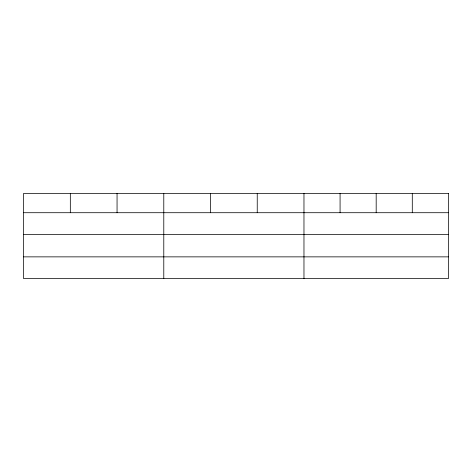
<?xml version="1.0" encoding="UTF-8"?>
<svg xmlns="http://www.w3.org/2000/svg" width="472" height="472" viewBox="0 0 472 472"><rect width="100%" height="100%" fill="white"/><g stroke="black" fill="none" stroke-linecap="round" stroke-linejoin="round"><path stroke-width="0.71" d="M23.6 212.713L448.4 212.713M23.6 234.46L448.4 234.46M23.6 256.862L448.4 256.862M412.292 193.396L412.292 212.713M376.184 193.396L376.184 212.713M340.076 193.396L340.076 212.713M303.968 193.396L303.968 278.604M257.24 193.396L257.24 212.713M210.512 193.396L210.512 212.713M163.784 193.396L163.784 278.604M117.056 193.396L117.056 212.713M70.328 193.396L70.328 212.713M448.4 193.396L23.6 193.396L23.6 278.604L448.4 278.604L448.4 193.396"/></g></svg>
